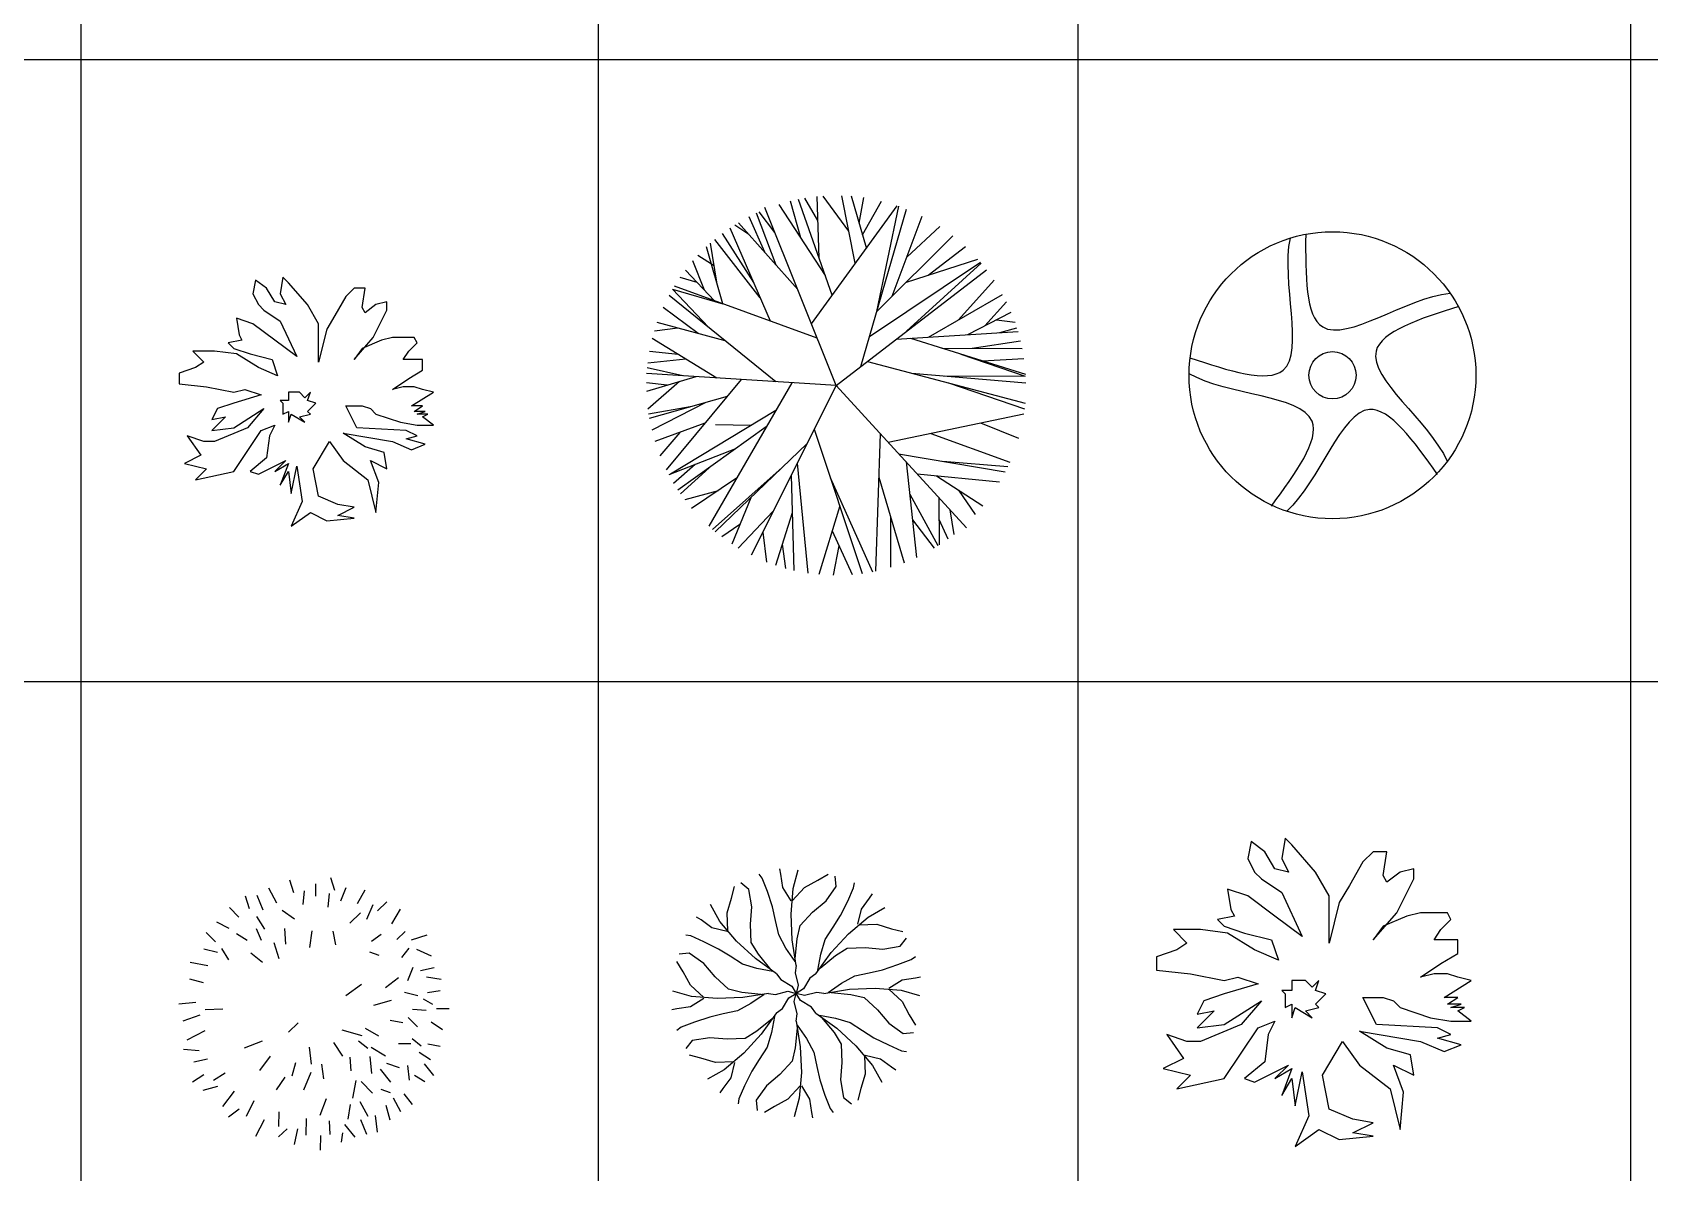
# Model space of a CAD drawing. Header units: inches. Extents: x 7658 to 73799, y 48 to 40262.
# Drawn here: x 57548 to 64816, y 14929 to 20051 of the extents above; entities that cross this region are included whole.
import ezdxf

# ---------------------------------------------------------------- set-up
doc = ezdxf.new("R2010")
doc.units = ezdxf.units.IN
doc.layers.add('www.cad-blocks.net', color=7, linetype='Continuous')

# ---------------------------------------------------------------- blocks, each defined once
blk = doc.blocks.new('A$C516926BB')
for p, q in [((46.3795, 38.5194), (46.3795, 0)), ((48.7041, 38.5194), (48.7041, 0)), ((50.8593, 38.5194), (50.8593, 0)), ((53.3424, 38.5194), (53.3424, 0)), ((0, 19.2339), (62.4121, 19.2339)), ((0, 16.441), (60.3118, 16.441))]:
    blk.add_line(p, q)
blk = doc.blocks.new('A$C7DC43701')
for p, q in [((0.3441, 1.1061), (0.3318, 1.0446)), ((0.3933, 1.0692), (0.3441, 1.1061)), ((0.467, 1.1183), (0.4547, 1.0446)), ((0.4916, 1.0938), (0.467, 1.1183)), ((0.5776, 0.9955), (0.4916, 1.0938)), ((0.3318, 1.0446), (0.3564, 0.9955)), ((0.4301, 1.0077), (0.3933, 1.0692)), ((0.4547, 1.0446), (0.4793, 0.9955)), ((0.7497, 1.0323), (0.7005, 0.9463)), ((0.7865, 1.0692), (0.7497, 1.0323)), ((0.8357, 1.0692), (0.7865, 1.0692)), ((0.8234, 0.9832), (0.8357, 1.0692)), ((0.3564, 0.9955), (0.381, 0.9709)), ((0.381, 0.9709), (0.4547, 0.9217)), ((0.4793, 0.9955), (0.4301, 1.0077)), ((0.6268, 0.9094), (0.5776, 0.9955)), ((0.7005, 0.9463), (0.6636, 0.8848)), ((0.8357, 0.9586), (0.8234, 0.9832)), ((0.8848, 0.9955), (0.8357, 0.9586)), ((0.8726, 0.848), (0.934, 0.9709)), ((0.934, 1.0077), (0.8848, 0.9955)), ((0.934, 0.9709), (0.934, 1.0077)), ((0.2581, 0.934), (0.2704, 0.8603)), ((0.3318, 0.9094), (0.2581, 0.934)), ((0.4301, 0.8357), (0.3318, 0.9094)), ((0.4547, 0.9217), (0.5285, 0.762)), ((0.6268, 0.7988), (0.6268, 0.9094)), ((0.6636, 0.8848), (0.6268, 0.7374)), ((0.2827, 0.8357), (0.2212, 0.8234)), ((0.2212, 0.8234), (0.2458, 0.7988)), ((0.2704, 0.8603), (0.2827, 0.8357)), ((0.5285, 0.762), (0.4301, 0.8357)), ((0.7865, 0.7497), (0.8726, 0.848)), ((0.9094, 0.8357), (0.8234, 0.7988)), ((0.9586, 0.848), (0.9094, 0.8357)), ((1.0569, 0.848), (0.9586, 0.848)), ((1.0323, 0.7865), (1.0692, 0.8234)), ((1.0692, 0.8234), (1.0569, 0.848)), ((0.0614, 0.7865), (0.1106, 0.7374)), ((0.1598, 0.7865), (0.0614, 0.7865)), ((0.1106, 0.7374), (0.0737, 0.7128)), ((0.2581, 0.7742), (0.1598, 0.7865)), ((0.2458, 0.7988), (0.3195, 0.7742)), ((0.3564, 0.7128), (0.2581, 0.7742)), ((0.3195, 0.7742), (0.4178, 0.7497)), ((0.4178, 0.7497), (0.4424, 0.6759)), ((0.6268, 0.7374), (0.6268, 0.7988)), ((0.8234, 0.7988), (0.7865, 0.7497)), ((1.0077, 0.7497), (1.0323, 0.7865)), ((1.0815, 0.7497), (1.0077, 0.7497)), ((1.0938, 0.7497), (1.0815, 0.7497)), ((1.0938, 0.7005), (1.0938, 0.7497)), ((0.0737, 0.7128), (0, 0.6882)), ((0, 0.6882), (0, 0.6391)), ((0.4424, 0.6759), (0.3564, 0.7128)), ((0.9586, 0.6145), (1.0323, 0.6636)), ((1.0323, 0.6636), (1.0938, 0.7005)), ((0, 0.6391), (0.1229, 0.6268)), ((0.1229, 0.6268), (0.2458, 0.6022)), ((0.2458, 0.6022), (0.2949, 0.6145)), ((0.3687, 0.5899), (0.2458, 0.553)), ((0.2949, 0.6145), (0.3687, 0.5899)), ((0.4916, 0.6022), (0.4916, 0.5653)), ((0.5407, 0.6022), (0.4916, 0.6022)), ((0.5653, 0.5776), (0.5407, 0.6022)), ((0.5899, 0.6022), (0.5653, 0.5776)), ((0.5776, 0.5653), (0.5899, 0.6022)), ((1.0077, 0.6268), (0.9586, 0.6145)), ((1.0569, 0.6268), (1.0077, 0.6268)), ((1.0446, 0.5407), (1.1429, 0.6022)), ((1.0938, 0.6145), (1.0569, 0.6268)), ((1.1429, 0.6022), (1.0938, 0.6145)), ((0.1721, 0.5285), (0.1475, 0.4793)), ((0.2458, 0.553), (0.1721, 0.5285)), ((0.2458, 0.4424), (0.381, 0.5285)), ((0.381, 0.5285), (0.3072, 0.4424)), ((0.4547, 0.5653), (0.467, 0.553)), ((0.4916, 0.5653), (0.4547, 0.5653)), ((0.467, 0.553), (0.467, 0.5039)), ((0.467, 0.5039), (0.4916, 0.5162)), ((0.4916, 0.5162), (0.4916, 0.467)), ((0.6145, 0.553), (0.5776, 0.5653)), ((0.5776, 0.5162), (0.6145, 0.553)), ((0.5899, 0.5039), (0.5776, 0.5162)), ((0.7988, 0.4424), (0.7497, 0.5407)), ((0.7497, 0.5407), (0.8234, 0.5407)), ((0.8234, 0.5407), (0.8603, 0.5285)), ((0.8603, 0.5285), (0.8848, 0.5039)), ((1.0938, 0.5407), (1.0446, 0.5407)), ((1.0569, 0.5162), (1.0938, 0.5407)), ((1.1061, 0.5162), (1.0569, 0.5162)), ((1.0692, 0.5039), (1.1061, 0.5162)), ((0.2089, 0.4916), (0.1475, 0.4301)), ((0.1475, 0.4793), (0.2089, 0.4916)), ((0.1475, 0.4301), (0.2458, 0.4424)), ((0.3072, 0.4424), (0.1598, 0.381)), ((0.3687, 0.4301), (0.4301, 0.4547)), ((0.4301, 0.4547), (0.4056, 0.4056)), ((0.4916, 0.467), (0.5039, 0.5039)), ((0.5039, 0.5039), (0.5653, 0.467)), ((0.5407, 0.4916), (0.5899, 0.5039)), ((0.5653, 0.467), (0.5407, 0.4916)), ((1.02, 0.4301), (0.7988, 0.4424)), ((0.8848, 0.5039), (0.9955, 0.467)), ((0.9955, 0.467), (1.0692, 0.4547)), ((1.1183, 0.5039), (1.0692, 0.5039)), ((1.0692, 0.4547), (1.1429, 0.4547)), ((1.0938, 0.4916), (1.1183, 0.5039)), ((1.1429, 0.4547), (1.0938, 0.4916)), ((0.0369, 0.4056), (0.0983, 0.3195)), ((0.1106, 0.381), (0.0369, 0.4056)), ((0.1598, 0.381), (0.1106, 0.381)), ((0.2458, 0.2458), (0.3687, 0.4301)), ((0.4056, 0.4056), (0.3933, 0.3072)), ((0.6022, 0.2581), (0.6759, 0.381)), ((0.6759, 0.381), (0.7374, 0.2949)), ((0.7374, 0.4178), (0.9586, 0.381)), ((0.8357, 0.3564), (0.7374, 0.4178)), ((0.9586, 0.381), (1.0446, 0.3441)), ((1.0692, 0.4056), (1.02, 0.4301)), ((1.02, 0.3933), (1.0692, 0.4056)), ((1.1061, 0.3687), (1.02, 0.3933)), ((1.0446, 0.3441), (1.1061, 0.3687)), ((0.0983, 0.3195), (0.0246, 0.2827)), ((0.3933, 0.3072), (0.3195, 0.2458)), ((0.3564, 0.2335), (0.4793, 0.2949)), ((0.4793, 0.2949), (0.4301, 0.2458)), ((0.7374, 0.2949), (0.848, 0.2089)), ((0.9217, 0.3318), (0.8357, 0.3564)), ((0.8971, 0.1966), (0.8603, 0.2949)), ((0.8603, 0.2949), (0.934, 0.2581)), ((0.934, 0.2581), (0.9217, 0.3318)), ((0.0246, 0.2827), (0.1229, 0.2581)), ((0.1229, 0.2581), (0.0737, 0.2089)), ((0.0737, 0.2089), (0.2458, 0.2458)), ((0.3195, 0.2458), (0.3564, 0.2335)), ((0.4301, 0.2458), (0.4916, 0.2827)), ((0.4916, 0.2827), (0.4547, 0.1843)), ((0.4547, 0.1843), (0.4916, 0.2458)), ((0.4916, 0.2458), (0.5039, 0.1475)), ((0.5039, 0.1475), (0.5285, 0.2704)), ((0.5285, 0.2704), (0.553, 0.1106)), ((0.6268, 0.1352), (0.6022, 0.2581)), ((0.848, 0.2089), (0.8848, 0.0614)), ((0.8848, 0.0614), (0.8971, 0.1966)), ((0.553, 0.1106), (0.5039, 0)), ((0.7128, 0.0983), (0.6268, 0.1352)), ((0.7865, 0.086), (0.7128, 0.0983)), ((0.7128, 0.0492), (0.7865, 0.086)), ((0.5039, 0), (0.5899, 0.0614)), ((0.5899, 0.0614), (0.6636, 0.0246)), ((0.6636, 0.0246), (0.7865, 0.0369)), ((0.7865, 0.0369), (0.7128, 0.0492))]:
    blk.add_line(p, q)
blk = doc.blocks.new('A$C6B6846A1')
for p, q in [((0.6945, 1.515), (0.648, 1.6802)), ((0.8356, 1.2588), (0.6835, 1.6882)), ((0.771, 1.5933), (0.7125, 1.6935)), ((0.7769, 1.4246), (0.7673, 1.7008)), ((0.9103, 1.5456), (0.7937, 1.703)), ((0.9387, 1.4011), (0.879, 1.7047)), ((0.9888, 1.4702), (0.9213, 1.7023)), ((0.9565, 1.5813), (0.9768, 1.696)), ((0.9717, 1.5291), (1.0563, 1.6804)), ((0.5318, 1.4505), (0.4619, 1.6103)), ((0.5836, 1.3923), (0.4943, 1.6261)), ((0.5778, 1.5393), (0.5066, 1.6317)), ((0.8526, 0.8525), (0.5329, 1.6518)), ((0.8044, 1.3469), (0.5961, 1.6656)), ((0.7418, 1.1295), (1.1264, 1.6599)), ((0.964, 0.9382), (1.1692, 1.6441)), ((1.0355, 1.1841), (1.1343, 1.6572)), ((1.105, 1.2534), (1.2394, 1.6123)), ((0.4822, 1.3143), (0.3423, 1.5355)), ((0.5574, 1.1412), (0.3758, 1.5593)), ((0.4609, 1.5301), (0.3968, 1.5731)), ((0.68, 1.2841), (0.4135, 1.5833)), ((1.1704, 1.4281), (1.3181, 1.5668)), ((0.344, 1.2189), (0.2701, 1.4751)), ((0.316, 1.3159), (0.2879, 1.4912)), ((0.5119, 1.2459), (0.3081, 1.5086)), ((1.0355, 1.1841), (1.3771, 1.5247)), ((1.2667, 1.3486), (1.4336, 1.4764)), ((0.2605, 1.281), (0.2094, 1.4122)), ((0.3041, 1.3905), (0.2307, 1.4357)), ((1.003, 1.0723), (1.5013, 1.4058)), ((1.1688, 1.0957), (1.5044, 1.4021)), ((1.169, 1.3172), (1.4887, 1.4201)), ((0.2283, 1.3152), (0.1515, 1.3376)), ((0.306, 1.2327), (0.1758, 1.3709)), ((0.8526, 0.8525), (1.5284, 1.3723)), ((1.4019, 1.147), (1.5623, 1.3249)), ((0.5813, 0.8694), (0.1018, 1.2565)), ((0.2786, 1.1138), (0.1179, 1.285)), ((0.1179, 1.285), (0.344, 1.2189)), ((0.7677, 1.0646), (0.1259, 1.2983)), ((1.268, 1.0696), (1.6005, 1.2617)), ((0.233, 1.0855), (0.0753, 1.2028)), ((1.444, 1.0807), (1.6392, 1.1814)), ((1.5216, 1.1207), (1.6177, 1.2286)), ((0.1416, 1.1103), (0.0358, 1.0968)), ((0.3546, 1.0524), (0.0484, 1.1356)), ((1.123, 1.0605), (1.67, 1.0949)), ((1.5734, 1.1475), (1.6565, 1.1365)), ((1.5879, 1.0897), (1.6649, 1.1113)), ((0.3163, 0.886), (0.0264, 1.0632)), ((1.1862, 1.0645), (1.7036, 0.9037)), ((1.3273, 1.0206), (1.6889, 1.018)), ((1.464, 1.0196), (1.6812, 1.0533)), ((0.178, 0.9706), (0.006, 0.9531)), ((0.1433, 0.9917), (0.0137, 1.0046)), ((0.9934, 0.9608), (1.7014, 0.7729)), ((1.4137, 0.9938), (1.7024, 0.8936)), ((1.5111, 0.9635), (1.6966, 0.9733)), ((0.8526, 0.8525), (0, 0.9058)), ((0.2221, 0.8919), (0.0004, 0.8259)), ((0.1633, 0.8956), (0.0037, 0.9321)), ((0.4253, 0.8792), (0.089, 0.4732)), ((1.1931, 0.9078), (1.7051, 0.8647)), ((1.3392, 0.8955), (1.7024, 0.8936)), ((0.0938, 0.8537), (0.0001, 0.8648)), ((0.1487, 0.87), (0.0067, 0.7457)), ((0.3627, 0.8036), (0.0131, 0.7036)), ((0.6531, 0.865), (0.2808, 0.2201)), ((0.8526, 0.8525), (0.4713, 0.0899)), ((0.8526, 0.8525), (1.4387, 0.213)), ((1.357, 0.8643), (1.6988, 0.748)), ((0.197, 0.7562), (0.0098, 0.7237)), ((0.2672, 0.7763), (0.0239, 0.6522)), ((0.5813, 0.7405), (0.1077, 0.454)), ((0.263, 0.6832), (0.0382, 0.6003)), ((0.5389, 0.6672), (0.1419, 0.3816)), ((0.4692, 0.6727), (0.3104, 0.6757)), ((0.7545, 0.6564), (0.9694, 0.0079)), ((1.0864, 0.5975), (1.6955, 0.7247)), ((1.5021, 0.6843), (1.6719, 0.6165)), ((0.1505, 0.6418), (0.0608, 0.5364)), ((0.7223, 0.592), (0.3097, 0.1951)), ((1.0511, 0.636), (1.0299, 0.0185)), ((1.2777, 0.6374), (1.6325, 0.5082)), ((0.4012, 0.5681), (0.1004, 0.4511)), ((1.1334, 0.5461), (1.612, 0.465)), ((1.1675, 0.5089), (1.214, 0.0803)), ((1.3318, 0.5125), (1.6237, 0.4887)), ((0.2189, 0.4972), (0.1226, 0.4121)), ((0.2822, 0.4825), (0.1527, 0.3657)), ((0.61, 0.4839), (0.297, 0.2058)), ((0.6502, 0.4478), (0.6627, 0.0213)), ((0.6779, 0.5031), (0.7258, 0.0094)), ((0.8263, 0.4398), (1.0166, 0.0158)), ((1.0444, 0.4409), (1.1579, 0.0565)), ((1.2163, 0.4557), (1.5874, 0.4202)), ((1.3038, 0.4473), (1.5116, 0.3116)), ((0.3227, 0.38), (0.1722, 0.3387)), ((0.4052, 0.4356), (0.2035, 0.2997)), ((1.1833, 0.3637), (1.3101, 0.1331)), ((1.4027, 0.3827), (1.4773, 0.2723)), ((0.469, 0.3483), (0.3836, 0.1405)), ((0.8686, 0.3121), (0.7745, 0.0035)), ((1.3139, 0.3492), (1.3157, 0.1367)), ((1.3642, 0.2943), (1.3814, 0.1837)), ((0.4195, 0.2278), (0.3389, 0.172)), ((0.5702, 0.2878), (0.4127, 0.1221)), ((0.6551, 0.2803), (0.5802, 0.0446)), ((1.0976, 0.2608), (1.0976, 0.0359)), ((1.1958, 0.2484), (1.2929, 0.1224)), ((1.3148, 0.2519), (1.3545, 0.1633)), ((0.5233, 0.1939), (0.5397, 0.0594)), ((0.8342, 0.1992), (0.9248, 0.003)), ((0.6106, 0.14), (0.6259, 0.0306)), ((0.8652, 0.1321), (0.8397, 0))]:
    blk.add_line(p, q)
blk = doc.blocks.new('A$C374B0BB4')
for radius in [0.6445, 0.106]:
    blk.add_circle((0.6445, 0.6445), radius)
for points, knots in [([(0.0035, 0.7232), (0.1782, 0.6654), (0.5974, 0.5267), (0.4134, 1.0642), (0.4552, 1.2605)], [0, 0, 0, 0, 1.162283, 2.788881, 2.788881, 2.788881, 2.788881]), ([(0.5241, 1.2776), (0.5232, 1.0936), (0.5208, 0.653), (0.9733, 0.9916), (1.1726, 1.0138)], [0, 0, 0, 0, 1.162283, 2.782975, 2.782975, 2.782975, 2.782975]), ([(1.2123, 0.9537), (1.037, 0.8978), (0.6186, 0.7643), (1.0763, 0.4402), (1.1605, 0.2584)], [0, 0, 0, 0, 1.162283, 2.774392, 2.774392, 2.774392, 2.774392]), ([(0.3699, 0.0567), (0.4788, 0.205), (0.7397, 0.5601), (0.1743, 0.552), (0, 0.6514)], [0, 0, 0, 0, 1.162283, 2.783849, 2.783849, 2.783849, 2.783849]), ([(1.117, 0.1991), (1.0096, 0.3486), (0.7532, 0.7054), (0.5865, 0.1696), (0.4395, 0.0334)], [0, 0, 0, 0, 1.162283, 2.774904, 2.774904, 2.774904, 2.774904])]:
    blk.add_open_spline(points, degree=3, knots=knots)
blk = doc.blocks.new('A$C523F3CF9')
at = {"linetype": 'ByBlock'}
for p, q in [((0.4403, 1.1095), (0.4035, 1.1761)), ((0.5165, 1.1556), (0.4984, 1.2123)), ((0.5578, 1.103), (0.5635, 1.1642)), ((0.615, 1.14), (0.6157, 1.1964)), ((0.7002, 1.1667), (0.6822, 1.2235)), ((0.7278, 1.1192), (0.7522, 1.1802)), ((0.8028, 1.1085), (0.8366, 1.1693)), ((0.3173, 1.0833), (0.2996, 1.14)), ((0.3785, 1.0777), (0.3512, 1.1439)), ((0.6707, 1.092), (0.6764, 1.1529)), ((0.8441, 1.0373), (0.8732, 1.1029)), ((0.8917, 1.0743), (0.9348, 1.116)), ((0.2264, 0.9953), (0.1704, 1.0245)), ((0.2696, 1.0464), (0.2279, 1.0894)), ((0.3865, 0.9928), (0.3497, 1.0498)), ((0.5191, 1.0378), (0.4632, 1.0763)), ((0.7684, 1.0198), (0.8162, 1.0661)), ((0.9566, 1.0168), (0.9954, 1.082)), ((0.1644, 0.9351), (0.1226, 0.9782)), ((0.3059, 0.9423), (0.2591, 0.9711)), ((0.3717, 0.941), (0.3491, 0.9934)), ((0.4796, 0.9253), (0.476, 0.9961)), ((0.588, 0.9095), (0.5985, 0.9847)), ((0.7057, 0.9217), (0.6927, 0.9833)), ((0.866, 0.9382), (0.9088, 0.9705)), ((0.9792, 0.946), (1.0172, 0.9828)), ((1.045, 0.9447), (1.116, 0.967)), ((0.173, 0.8877), (0.1121, 0.903)), ((0.2244, 0.8541), (0.1922, 0.9064)), ((0.3748, 0.8422), (0.3237, 0.8854)), ((0.4505, 0.8597), (0.428, 0.931)), ((0.8561, 0.8912), (0.898, 0.8765)), ((1.0015, 0.8653), (1.0352, 0.9072)), ((1.0679, 0.902), (1.1335, 0.8728)), ((0.1296, 0.8273), (0.0498, 0.8426)), ((1.028, 0.7614), (1.0526, 0.8221)), ((1.0852, 0.8076), (1.1467, 0.8207)), ((0.1097, 0.7522), (0.0488, 0.7674)), ((0.7493, 0.6951), (0.8206, 0.7457)), ((0.9287, 0.7301), (0.9861, 0.7761)), ((1.1131, 0.7788), (1.1789, 0.7684)), ((0.0755, 0.6633), (0, 0.6551)), ((0.8757, 0.6507), (0.9559, 0.6731)), ((1.0132, 0.7097), (1.0741, 0.6949)), ((1.0975, 0.6802), (1.1395, 0.6559)), ((1.1166, 0.708), (1.1732, 0.7167)), ((0.0932, 0.6066), (0.0176, 0.5794)), ((0.1973, 0.6333), (0.1172, 0.6298)), ((0.9498, 0.5837), (1.0063, 0.5735)), ((1.0301, 0.5965), (1.0718, 0.5535)), ((1.0497, 0.6339), (1.1109, 0.6283)), ((1.1579, 0.6369), (1.2145, 0.636)), ((0.1159, 0.5355), (0.035, 0.4944)), ((0.5354, 0.5713), (0.4924, 0.5296)), ((0.7326, 0.5401), (0.8218, 0.515)), ((0.8364, 0.5476), (0.8972, 0.5138)), ((1.1335, 0.5759), (1.1845, 0.5423)), ((0.0907, 0.4465), (0.0203, 0.4524)), ((0.3739, 0.4891), (0.2934, 0.4575)), ((0.5854, 0.4621), (0.5938, 0.3868)), ((0.6942, 0.484), (0.7356, 0.4222)), ((0.8072, 0.4916), (0.849, 0.458)), ((0.8634, 0.4626), (0.9286, 0.4239)), ((0.9859, 0.4794), (1.0425, 0.4785)), ((1.0474, 0.5021), (1.0892, 0.4684)), ((1.0794, 0.4405), (1.1307, 0.4067)), ((1.1177, 0.4776), (1.174, 0.4671)), ((0.1278, 0.4082), (0.0666, 0.3951)), ((0.4106, 0.4227), (0.3625, 0.3576)), ((0.5232, 0.3926), (0.508, 0.3317)), ((0.6407, 0.386), (0.6492, 0.3201)), ((0.7683, 0.417), (0.772, 0.3556)), ((0.8578, 0.4203), (0.866, 0.3448)), ((0.9328, 0.391), (0.9889, 0.3712)), ((1.0269, 0.38), (1.0351, 0.314)), ((1.1022, 0.3884), (1.1438, 0.3359)), ((0.1126, 0.3377), (0.0603, 0.3055)), ((0.2071, 0.3458), (0.1548, 0.3136)), ((0.4751, 0.3275), (0.4366, 0.2717)), ((0.593, 0.3491), (0.559, 0.2696)), ((0.795, 0.3129), (0.7797, 0.2331)), ((0.8184, 0.3079), (0.8693, 0.2553)), ((0.904, 0.3632), (0.9504, 0.3058)), ((1.0591, 0.3373), (1.1057, 0.3082)), ((0.1731, 0.2852), (0.107, 0.2673)), ((0.248, 0.2651), (0.1951, 0.1954)), ((0.3369, 0.2213), (0.3028, 0.1513)), ((0.6619, 0.2304), (0.6326, 0.1555)), ((0.8123, 0.2185), (0.8489, 0.1521)), ((0.9073, 0.2736), (0.9494, 0.2587)), ((0.9633, 0.2349), (0.9954, 0.1732)), ((1.0107, 0.2531), (1.0476, 0.2054)), ((0.2703, 0.1848), (0.2227, 0.1479)), ((0.4493, 0.1725), (0.448, 0.1067)), ((0.7699, 0.2051), (0.7593, 0.1395)), ((0.882, 0.1561), (0.8904, 0.0807)), ((0.93, 0.2026), (0.9477, 0.1363)), ((0.3825, 0.1358), (0.3438, 0.061)), ((0.4856, 0.0965), (0.4473, 0.0594)), ((0.5326, 0.096), (0.5175, 0.0255)), ((0.571, 0.1424), (0.5699, 0.067)), ((0.6746, 0.1312), (0.6781, 0.07)), ((0.7349, 0.0785), (0.7293, 0.0362)), ((0.7446, 0.116), (0.791, 0.0587)), ((0.8157, 0.1384), (0.843, 0.0721)), ((0.6359, 0.066), (0.6348, 0))]:
    blk.add_line(p, q, dxfattribs=at)
blk = doc.blocks.new('BRANCHZ', base_point=(0.5, 0.5))
for p, q in [((0.8758, 0.6211), (0.9341, 0.6629)), ((0.9341, 0.6629), (0.9759, 0.6586)), ((0.8297, 0.5667), (0.8758, 0.6211)), ((0.9591, 0.5878), (0.9842, 0.6293)), ((0.7756, 0.5166), (0.8297, 0.5667)), ((0.8758, 0.4833), (0.9298, 0.5334)), ((0.9298, 0.5334), (0.9591, 0.5878)), ((0.5334, 0.5083), (0.5, 0.5)), ((0.5835, 0.4958), (0.5335, 0.5083)), ((0.6126, 0.5001), (0.5835, 0.4958)), ((0.6126, 0.5001), (0.717, 0.4833)), ((0.6294, 0.4958), (0.6837, 0.4582)), ((0.6416, 0.496), (0.7213, 0.5041)), ((0.717, 0.4833), (0.8214, 0.479)), ((0.7213, 0.5041), (0.7756, 0.5166)), ((0.8214, 0.479), (0.9258, 0.4876)), ((0.8758, 0.479), (0.9298, 0.4457)), ((0.9258, 0.4876), (1.001, 0.5083)), ((0.6837, 0.4582), (0.7381, 0.4289)), ((0.7381, 0.4289), (0.7964, 0.4164)), ((0.7964, 0.4164), (0.8507, 0.4039)), ((0.8507, 0.4039), (0.9133, 0.3831)), ((0.9298, 0.4457), (0.9842, 0.4375)), ((0.9842, 0.4375), (1.005, 0.4332)), ((0.9133, 0.3831), (0.9674, 0.3623)), ((0.9674, 0.3623), (0.9842, 0.3498))]:
    blk.add_line(p, q)
blk = doc.blocks.new('A$C7E162C41')
at = {"extrusion": (0, 0, -1), "zscale": -1.106350344345946}
for xscale, yscale, rotation in [(1.106350344345946, 1.106350344345946, 90), (1.106350344345945, 1.106350344345946, 45.00000000000001), (1.106350344345946, 1.106350344345946, 135), (1.106350344345945, 1.106350344345945, 315), (1.106350344345945, 1.106350344345945, 225), (1.106350344345946, 1.106350344345946, 180), (1.106350344345946, 1.106350344345946, 270)]:
    blk.add_blockref('BRANCHZ', (-0.5587, 0.5587), dxfattribs=dict(at, xscale=xscale, yscale=yscale, rotation=rotation))
at = {"extrusion": (0, 0, -1), "xscale": 1.106350344345946, "yscale": 1.106350344345946, "zscale": -1.106350344345946}
blk.add_blockref('BRANCHZ', (-0.5587, 0.5587), dxfattribs=at)
blk = doc.blocks.new('A$C7C3239AD')
for p, q in [((0.289, 0.692), (0.2814, 0.6464)), ((0.3042, 0.6768), (0.289, 0.692)), ((0.2129, 0.6844), (0.2053, 0.6464)), ((0.2433, 0.6616), (0.2129, 0.6844)), ((0.2661, 0.6235), (0.2433, 0.6616)), ((0.3574, 0.6159), (0.3042, 0.6768)), ((0.4867, 0.6616), (0.4639, 0.6387)), ((0.5171, 0.6616), (0.4867, 0.6616)), ((0.5095, 0.6083), (0.5171, 0.6616)), ((0.2053, 0.6464), (0.2205, 0.6159)), ((0.2966, 0.6159), (0.2661, 0.6235)), ((0.2814, 0.6464), (0.2966, 0.6159)), ((0.4639, 0.6387), (0.4334, 0.5855)), ((0.5779, 0.6235), (0.5475, 0.6159)), ((0.5779, 0.6007), (0.5779, 0.6235)), ((0.2205, 0.6159), (0.2357, 0.6007)), ((0.2357, 0.6007), (0.2814, 0.5703)), ((0.3878, 0.5627), (0.3574, 0.6159)), ((0.4334, 0.5855), (0.4106, 0.5475)), ((0.5171, 0.5931), (0.5095, 0.6083)), ((0.5475, 0.6159), (0.5171, 0.5931)), ((0.5399, 0.5247), (0.5779, 0.6007)), ((0.1597, 0.5779), (0.1673, 0.5323)), ((0.2053, 0.5627), (0.1597, 0.5779)), ((0.2661, 0.5171), (0.2053, 0.5627)), ((0.2814, 0.5703), (0.327, 0.4715)), ((0.3878, 0.4943), (0.3878, 0.5627)), ((0.4106, 0.5475), (0.3878, 0.4562)), ((0.1749, 0.5171), (0.1369, 0.5095)), ((0.1369, 0.5095), (0.1521, 0.4943)), ((0.1673, 0.5323), (0.1749, 0.5171)), ((0.327, 0.4715), (0.2661, 0.5171)), ((0.4867, 0.4639), (0.5399, 0.5247)), ((0.5627, 0.5171), (0.5095, 0.4943)), ((0.5931, 0.5247), (0.5627, 0.5171)), ((0.654, 0.5247), (0.5931, 0.5247)), ((0.6387, 0.4867), (0.6616, 0.5095)), ((0.6616, 0.5095), (0.654, 0.5247)), ((0.038, 0.4867), (0.0684, 0.4562)), ((0.0989, 0.4867), (0.038, 0.4867)), ((0.1597, 0.4791), (0.0989, 0.4867)), ((0.1521, 0.4943), (0.1977, 0.4791)), ((0.2205, 0.441), (0.1597, 0.4791)), ((0.1977, 0.4791), (0.2585, 0.4639)), ((0.3878, 0.4562), (0.3878, 0.4943)), ((0.5095, 0.4943), (0.4867, 0.4639)), ((0.6235, 0.4639), (0.6387, 0.4867)), ((0.0456, 0.441), (0, 0.4258)), ((0.0684, 0.4562), (0.0456, 0.441)), ((0.2737, 0.4182), (0.2205, 0.441)), ((0.2585, 0.4639), (0.2737, 0.4182)), ((0.6692, 0.4639), (0.6235, 0.4639)), ((0.6768, 0.4639), (0.6692, 0.4639)), ((0.6768, 0.4334), (0.6768, 0.4639)), ((0, 0.4258), (0, 0.3954)), ((0.5931, 0.3802), (0.6387, 0.4106)), ((0.6387, 0.4106), (0.6768, 0.4334)), ((0, 0.3954), (0.076, 0.3878)), ((0.076, 0.3878), (0.1521, 0.3726)), ((0.1521, 0.3726), (0.1825, 0.3802)), ((0.2281, 0.365), (0.1521, 0.3422)), ((0.1825, 0.3802), (0.2281, 0.365)), ((0.3042, 0.3726), (0.3042, 0.3498)), ((0.3346, 0.3726), (0.3042, 0.3726)), ((0.3498, 0.3574), (0.3346, 0.3726)), ((0.365, 0.3726), (0.3498, 0.3574)), ((0.3574, 0.3498), (0.365, 0.3726)), ((0.6235, 0.3878), (0.5931, 0.3802)), ((0.654, 0.3878), (0.6235, 0.3878)), ((0.6464, 0.3346), (0.7072, 0.3726)), ((0.6768, 0.3802), (0.654, 0.3878)), ((0.7072, 0.3726), (0.6768, 0.3802)), ((0.1521, 0.3422), (0.1065, 0.327)), ((0.2814, 0.3498), (0.289, 0.3422)), ((0.3042, 0.3498), (0.2814, 0.3498)), ((0.289, 0.3422), (0.289, 0.3118)), ((0.3802, 0.3422), (0.3574, 0.3498)), ((0.3574, 0.3194), (0.3802, 0.3422)), ((0.4943, 0.2737), (0.4639, 0.3346)), ((0.4639, 0.3346), (0.5095, 0.3346)), ((0.5095, 0.3346), (0.5323, 0.327)), ((0.6768, 0.3346), (0.6464, 0.3346)), ((0.654, 0.3194), (0.6768, 0.3346)), ((0.1065, 0.327), (0.0912, 0.2966)), ((0.1293, 0.3042), (0.0912, 0.2661)), ((0.0912, 0.2966), (0.1293, 0.3042)), ((0.1521, 0.2737), (0.2357, 0.327)), ((0.2357, 0.327), (0.1901, 0.2737)), ((0.289, 0.3118), (0.3042, 0.3194)), ((0.3042, 0.3194), (0.3042, 0.289)), ((0.3042, 0.289), (0.3118, 0.3118)), ((0.3118, 0.3118), (0.3498, 0.289)), ((0.3346, 0.3042), (0.365, 0.3118)), ((0.3498, 0.289), (0.3346, 0.3042)), ((0.365, 0.3118), (0.3574, 0.3194)), ((0.5323, 0.327), (0.5475, 0.3118)), ((0.5475, 0.3118), (0.6159, 0.289)), ((0.6844, 0.3194), (0.654, 0.3194)), ((0.6616, 0.3118), (0.6844, 0.3194)), ((0.692, 0.3118), (0.6616, 0.3118)), ((0.6768, 0.3042), (0.692, 0.3118)), ((0.7072, 0.2814), (0.6768, 0.3042)), ((0.0912, 0.2661), (0.1521, 0.2737)), ((0.1901, 0.2737), (0.0989, 0.2357)), ((0.1521, 0.1521), (0.2281, 0.2661)), ((0.2281, 0.2661), (0.2661, 0.2814)), ((0.2661, 0.2814), (0.2509, 0.2509)), ((0.4562, 0.2585), (0.5931, 0.2357)), ((0.5171, 0.2205), (0.4562, 0.2585)), ((0.6311, 0.2661), (0.4943, 0.2737)), ((0.6159, 0.289), (0.6616, 0.2814)), ((0.6616, 0.2509), (0.6311, 0.2661)), ((0.6616, 0.2814), (0.7072, 0.2814)), ((0.0228, 0.2509), (0.0608, 0.1977)), ((0.0684, 0.2357), (0.0228, 0.2509)), ((0.0989, 0.2357), (0.0684, 0.2357)), ((0.2509, 0.2509), (0.2433, 0.1901)), ((0.3726, 0.1597), (0.4182, 0.2357)), ((0.4182, 0.2357), (0.4562, 0.1825)), ((0.5703, 0.2053), (0.5171, 0.2205)), ((0.5931, 0.2357), (0.6464, 0.2129)), ((0.6311, 0.2433), (0.6616, 0.2509)), ((0.6844, 0.2281), (0.6311, 0.2433)), ((0.6464, 0.2129), (0.6844, 0.2281)), ((0.0608, 0.1977), (0.0152, 0.1749)), ((0.2433, 0.1901), (0.1977, 0.1521)), ((0.2205, 0.1445), (0.2966, 0.1825)), ((0.2966, 0.1825), (0.2661, 0.1521)), ((0.4562, 0.1825), (0.5247, 0.1293)), ((0.5323, 0.1825), (0.5779, 0.1597)), ((0.5551, 0.1217), (0.5323, 0.1825)), ((0.5779, 0.1597), (0.5703, 0.2053)), ((0.0152, 0.1749), (0.076, 0.1597)), ((0.076, 0.1597), (0.0456, 0.1293)), ((0.0456, 0.1293), (0.1521, 0.1521)), ((0.1977, 0.1521), (0.2205, 0.1445)), ((0.2661, 0.1521), (0.3042, 0.1749)), ((0.3042, 0.1749), (0.2814, 0.1141)), ((0.2814, 0.1141), (0.3042, 0.1521)), ((0.3042, 0.1521), (0.3118, 0.0912)), ((0.3118, 0.0912), (0.327, 0.1673)), ((0.327, 0.1673), (0.3422, 0.0684)), ((0.3878, 0.0836), (0.3726, 0.1597)), ((0.5247, 0.1293), (0.5475, 0.038)), ((0.5475, 0.038), (0.5551, 0.1217)), ((0.441, 0.0608), (0.3878, 0.0836)), ((0.3422, 0.0684), (0.3118, 0)), ((0.3118, 0), (0.365, 0.038)), ((0.365, 0.038), (0.4106, 0.0152)), ((0.4867, 0.0532), (0.441, 0.0608)), ((0.441, 0.0304), (0.4867, 0.0532)), ((0.4106, 0.0152), (0.4867, 0.0228)), ((0.4867, 0.0228), (0.441, 0.0304))]:
    blk.add_line(p, q)

msp = doc.modelspace()

# ---------------------------------------------------------------- block references
for name, p, xscale, yscale, zscale in [('A$C6B6846A1', (60307.5, 17612.2), 1000, 1000, 1000), ('A$C374B0BB4', (62746.1, 17866.1), 1000, 1000, 1000), ('A$C7DC43701', (58207.6, 17832.3), 1000, 1000, 1000), ('A$C7C3239AD', (62599.9, 15047.4), 2000, 2000, 2000), ('A$C7E162C41', (60422, 15175.9), 1000, 1000, 1000), ('A$C523F3CF9', (58207, 15030.4), 1000, 1000, 1000)]:
    msp.add_blockref(name, p, dxfattribs=dict(xscale=xscale, yscale=yscale, zscale=zscale))
at = {"layer": 'www.cad-blocks.net', "color": 155, "true_color": 0x546d8e, "xscale": 1000, "yscale": 1000, "zscale": 1000}
msp.add_blockref('A$C516926BB', (11386.7, 694.4), dxfattribs=at)

doc.saveas('drawing.dxf')
